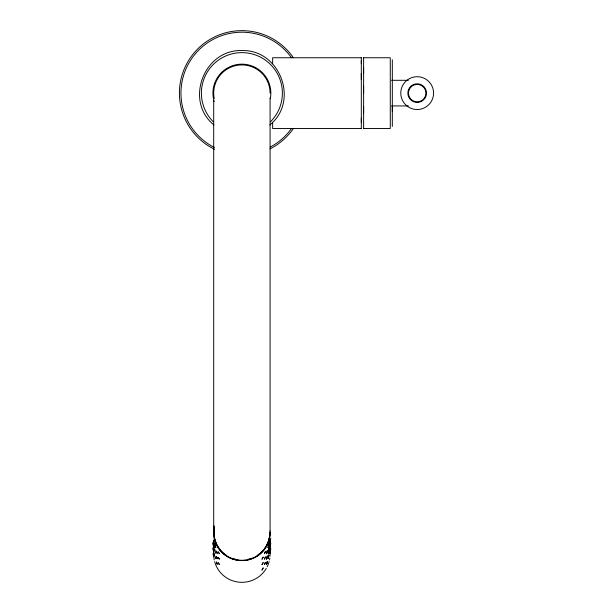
<?xml version="1.0" encoding="UTF-8"?>
<svg xmlns="http://www.w3.org/2000/svg" width="613" height="613" viewBox="0 0 613 613"><rect width="100%" height="100%" fill="white"/><g stroke="black" fill="none" stroke-linecap="round" stroke-linejoin="round"><path stroke-width="0.92" d="M361.31 122.523L361.31 118.125M361.31 79.583L361.31 73.468M361.31 63.714L361.31 60.442M363.616 112.907L363.616 106.746M363.616 93.115L363.616 86.165M363.616 73.33L363.616 67.928M392.32 111.627L392.32 105.865M213.692 546.819L213.692 545.731L213.224 550.007M213.699 540.85L213.355 544.022L213.738 540.107L212.979 543.562L214.221 550.091M270.08 551.7L270.034 548.788M270.08 540.306L270.195 542.689L270.164 539.762M270.034 543.762L270.08 541.394M270.034 549.187L270.195 544.444L270.08 546.819M270.417 542.015L270.387 547.907L270.141 543.677L270.134 546.612L269.988 545.041M270.103 549.907L270.034 551.508L270.141 549.11M214.221 544.666L213.929 542.321L213.96 545.539L214.573 547.003M213.96 550.964L213.385 544.65L213.738 546.474M213.96 556.389L213.929 553.171L214.221 555.524M213.738 545.539L213.385 547.907L213.738 546.076M268.747 549.876L268.011 553.187L268.747 549.876L268.471 552.29L268.693 550.397M268.747 555.301L268.011 558.612L268.747 555.301L268.471 557.715L268.693 555.822M269.919 542.873L270.134 540.513M269.919 548.298L270.134 545.938L270.141 548.873L270.049 544.152M269.843 546.658L269.651 548.482L270.141 545.616L269.199 549.179L270.548 544.582L270.134 542.137M213.577 553.539L213.638 552.995L213.224 555.439M269.651 543.057L269.919 540.704M213.853 546.421L213.929 545.892M270.034 546.076L270.793 548.987L270.034 551.899L270.134 551.363M270.034 551.899L270.387 550.076L270.195 553.539M269.651 541.432L269.199 543.746L269.551 541.953M266.923 563.293L267.329 561.408L266.371 564.611L267.184 562.42L266.563 564.175M270.793 538.137L270.034 541.049L270.141 543.447L270.034 541.585M269.551 553.347L270.548 550.007L270.08 545.731M270.034 546.474L270.793 543.562L270.034 540.107M213.638 546.612L212.979 548.987L213.638 551.363M213.638 552.045L213.109 553.876L213.638 555.707M213.631 541.509L214.121 540.268L213.224 542.543L213.638 544.988L213.355 543.103L213.577 544.444M213.631 546.934L214.121 545.693L213.224 547.968L213.638 550.413L213.355 548.528L213.577 549.869M214.09 546.505L214.358 546.03M269.82 124.96C299.565 101.13 279.85 49.255 241.89 50.572C203.922 49.255 184.207 101.13 213.952 124.96M361.31 57.752L272.639 57.752L272.639 63.714M363.616 57.752L390.274 57.752L390.274 128.485L363.616 128.485M391.554 80.303L408.396 80.303M391.554 105.934L408.396 105.934M361.31 128.485L272.639 128.485L272.639 122.523M215.301 552.29L215.761 553.187L215.178 550.903M215.301 557.715L215.761 558.612L215.178 556.336M270.417 547.44L270.387 553.332M215.079 544.972L215.761 547.761L215.025 544.444M213.638 544.85L214.221 547.378L213.224 544.582L213.692 540.306L213.738 541.585M214.06 543.616L214.121 544.145M214.06 549.041L214.121 549.57M214.06 554.466L214.121 554.995M215.025 549.876L215.079 550.397M269.988 550.466L270.134 552.045M213.692 545.731L213.738 547.018M214.09 525.885L214.121 527.785M392.32 59.798L392.32 126.431M363.616 57.492L363.616 128.738M361.31 57.492L361.31 128.738M270.08 97.911L270.08 531.172M213.699 100.563L213.699 527.586M269.26 538.061A27.907 27.616 0 0 1 247.33 559.761M245.529 560.052A27.907 27.616 0 0 1 231.208 558.19M230.373 557.83A27.907 27.616 0 0 1 214.512 538.061M214.113 535.379A27.907 27.616 0 0 1 214.113 529.961M269.797 532.674A27.907 27.616 0 0 1 269.559 536.275M269.797 532.413A27.907 27.616 0 0 1 269.559 536.023M269.26 537.8A27.907 27.616 0 0 1 267.666 542.98M267.306 543.808A27.907 27.616 0 0 1 265.092 547.754M263.46 549.93A27.907 27.616 0 0 1 257.391 555.378M251.721 558.259A27.907 27.616 0 0 1 247.33 559.5M236.442 559.5A27.907 27.616 0 0 1 232.051 558.259M226.381 555.378A27.907 27.616 0 0 1 216.856 544.628M216.105 542.98A27.907 27.616 0 0 1 214.512 537.8M214.113 535.118A27.907 27.616 0 0 1 214.113 529.709M213.255 121.749A40.489 40.489 0 0 1 213.255 64.488A40.489 40.489 0 0 1 270.517 64.488A40.489 40.489 0 0 1 270.517 121.749M293.298 128.6A62.465 62.465 0 0 1 270.072 148.867M214.542 149.281A62.465 62.465 0 0 1 194.505 52.404A62.465 62.465 0 0 1 293.298 57.637M291.504 128.477A60.932 60.932 0 0 1 270.203 147.066M214.389 147.488A60.932 60.932 0 0 1 195.677 53.408A60.932 60.932 0 0 1 291.504 57.76M214.175 101.52A28.957 28.957 0 0 1 240.465 64.196A28.957 28.957 0 0 1 270.287 98.77M270.019 552.589A28.19 27.899 0 0 1 270.019 556.244M269.835 558.06A28.19 27.899 0 0 1 269.536 559.861M269.115 561.638A28.19 27.899 0 0 1 267.168 566.757M266.303 568.366A28.19 27.899 0 0 1 214.657 561.638M214.236 559.861A28.19 27.899 0 0 1 213.753 556.244M213.753 552.589A28.19 27.899 0 0 1 213.937 550.773M270.019 530.881A28.19 27.899 -0.4 0 1 240.035 560.543A28.19 27.899 -0.4 0 1 214.236 527.264M214.236 98.616A28.19 28.19 0 0 1 239.124 65.062A28.19 28.19 0 0 1 270.08 93.115M270.08 532.375A28.19 28.167 0 0 1 242.802 560.527M241.89 560.543A28.19 28.167 0 0 1 236.388 559.998M235.492 559.807A28.19 28.167 0 0 1 214.236 526.881M269.835 541.777L269.812 545.539L268.594 548.735L269.835 541.777M269.835 547.202L269.812 550.964L268.594 554.16L269.835 547.202M268.747 544.444L268.011 547.761L268.747 544.444M267.329 550.551L266.371 553.754L267.329 550.551M267.329 555.976L266.371 559.179L267.329 555.976M265.421 551.524L264.494 553.677L265.421 551.524M265.421 556.956L264.494 559.102L265.421 556.956M265.421 562.382L264.494 564.527L265.421 562.382M263.169 557.148L262.035 559.163L263.169 557.148M263.169 562.573L262.035 564.588L263.169 562.573M263.169 567.998L262.035 570.013L263.169 567.998M217.209 553.324L216.588 551.57L217.209 553.324M217.209 558.75L216.588 556.995L217.209 558.75M217.209 564.175L216.588 562.42L217.209 564.175M219.278 553.677L218.435 552.014L219.278 553.677M219.278 564.527L218.435 562.872L219.278 564.527M219.278 559.102L218.435 557.439L219.278 559.102M216.849 552.436L216.496 551.064L216.964 552.918L216.849 552.436M216.849 557.868L216.496 556.497L216.964 558.343L216.849 557.868M216.849 563.293L216.496 561.922L216.964 563.768L216.849 563.293M411.438 99.666A8.712 8.712 0 0 0 425.728 94.816A8.712 8.712 0 0 0 414.38 84.87A8.712 8.712 0 0 0 411.438 99.666M406.365 105.451A16.405 16.405 0 0 0 433.268 96.318A16.405 16.405 0 0 0 411.905 77.583A16.405 16.405 0 0 0 406.365 105.451M411.744 100.701A9.325 9.325 0 0 0 426.464 94.034A9.325 9.325 0 0 0 413.331 84.617A9.325 9.325 0 0 0 411.744 100.701"/></g></svg>
